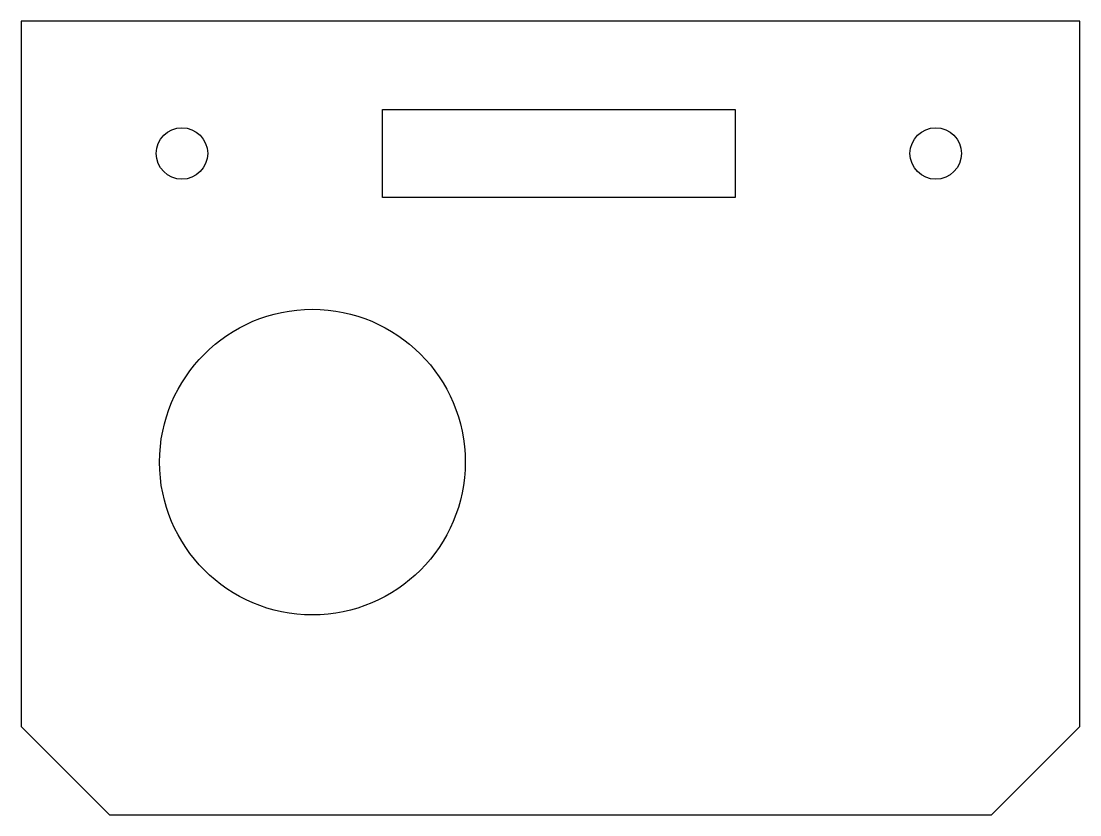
# Model space of a CAD drawing. Extents: x -5.63 to -2.63, y 1.62 to 3.87.
import ezdxf

# ---------------------------------------------------------------- set-up
doc = ezdxf.new("R2010")
doc.units = 0
doc.layers.get('0').update_dxf_attribs({"linetype": 'CONTINUOUS'})

msp = doc.modelspace()

# ---------------------------------------------------------------- linework, layer by layer
for points in [[(-2.6321, 3.8729), (-5.6321, 3.8729), (-5.6321, 1.8729), (-5.3821, 1.6229), (-2.8821, 1.6229), (-2.6321, 1.8729)], [(-4.6085, 3.3729), (-4.6085, 3.6229), (-3.6085, 3.6229), (-3.6085, 3.3729)]]:
    msp.add_lwpolyline(points, close=True)
for centre, radius in [((-5.1766, 3.4979), 0.073), ((-3.0404, 3.4979), 0.073), ((-4.8068, 2.6229), 0.4331)]:
    msp.add_circle(centre, radius)

doc.saveas('drawing.dxf')
